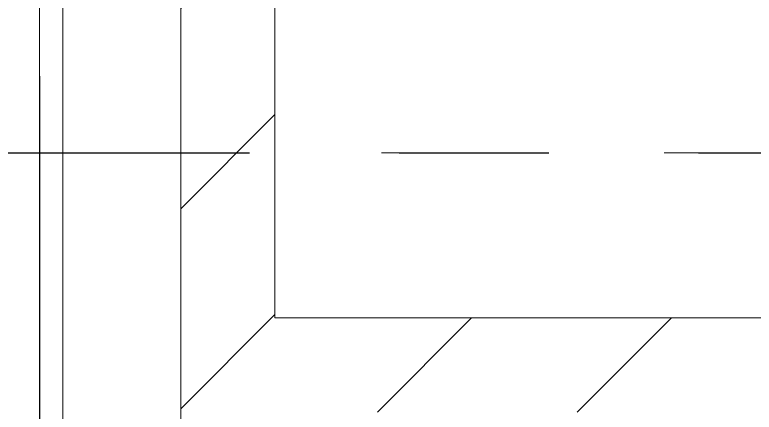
# Model space of a CAD drawing. Header units: millimetres. Extents: x -4000 to 187956, y -58990 to 162485.
# Drawn here: x -52 to 1517, y 24900 to 25743 of the extents above; entities that cross this region are included whole.
import ezdxf

# ---------------------------------------------------------------- set-up
doc = ezdxf.new("R2010")
doc.units = ezdxf.units.MM
doc.linetypes.add('Grid Line', pattern=[2222.5, 1270, -317.5, 317.5, -317.5])
doc.linetypes.add('Grid Line 12_5mm', pattern=[2150, 1250, -300, 300, -300])
for name, color, linetype, lineweight in [('A-FLOR-LEVL', 51, 'Continuous', 9), ('A-WALL', 113, 'Continuous', 13), ('A-WALL-PATT', 111, 'Continuous', 13), ('S-GRID', 1, 'Continuous', 30)]:
    doc.layers.add(name, color=color, linetype=linetype, lineweight=lineweight)
pattern_1 = [(45, (0, 0), (-212.132, 212.132), [])]

# ---------------------------------------------------------------- blocks, each defined once
blk = doc.blocks.new('CMF2_NHAXUONG_A_rvt-1-FFS - TANG 1')
at = {"layer": 'A-WALL-PATT', "lineweight": 9}
h = blk.add_hatch(dxfattribs=at)
h.set_pattern_fill('FP_12', color=250, style=0, pattern_type=2)
h.set_pattern_definition(pattern_1)
h.paths.add_polyline_path([(499.8, 300), (499.8, 45350), (299.8, 45350), (300, 300)])
h = blk.add_hatch(dxfattribs=at)
h.set_pattern_fill('FP_12', color=250, style=0, pattern_type=2)
h.set_pattern_definition(pattern_1)
h.paths.add_polyline_path([(3957.4, 24900.1), (4949.8, 24900.1), (4949.8, 25100.1), (499.8, 25100.1), (499.8, 24900.1), (3390.5, 24900.1)])
at = {"layer": 'A-FLOR-LEVL', "color": 252}
blk.add_line((0, 24390.3), (0, 36100), dxfattribs=at)
at = {"layer": 'A-WALL', "color": 50, "lineweight": 15}
for p, q in [((0, 45675.1), (0, 0)), ((50, 45675.1), (50, 50)), ((299.8, 300), (299.8, 45350)), ((299.8, 45350), (299.8, 300)), ((499.8, 25100.1), (499.8, 45350)), ((4949.8, 25100.1), (499.8, 25100.1))]:
    blk.add_line(p, q, dxfattribs=at)
at = {"layer": 'A-WALL', "color": 35, "lineweight": 15}
for p, q in [((0, 36300), (0, 24390.3)), ((499.8, 25100.1), (499.8, 36285)), ((4949.8, 25100.1), (499.8, 25100.1))]:
    blk.add_line(p, q, dxfattribs=at)
at = {"layer": 'S-GRID', "linetype": 'Grid Line 12_5mm', "lineweight": 9}
for p, q in [((0, 161185.2), (0, -16487.4)), ((-824.3, 25450), (183641.1, 25450))]:
    blk.add_line(p, q, dxfattribs=at)

msp = doc.modelspace()

# ---------------------------------------------------------------- block references
at = {"lineweight": 5}
msp.add_blockref('CMF2_NHAXUONG_A_rvt-1-FFS - TANG 1', (0, 0), dxfattribs=at)

# ---------------------------------------------------------------- next in the draw order: linework, layer by layer
at = {"layer": 'S-GRID', "linetype": 'Grid Line'}
for p, q in [((0, 161185.2), (0, -16487.4)), ((-824.3, 25450), (183641.1, 25450))]:
    msp.add_line(p, q, dxfattribs=at)

doc.saveas('drawing.dxf')
